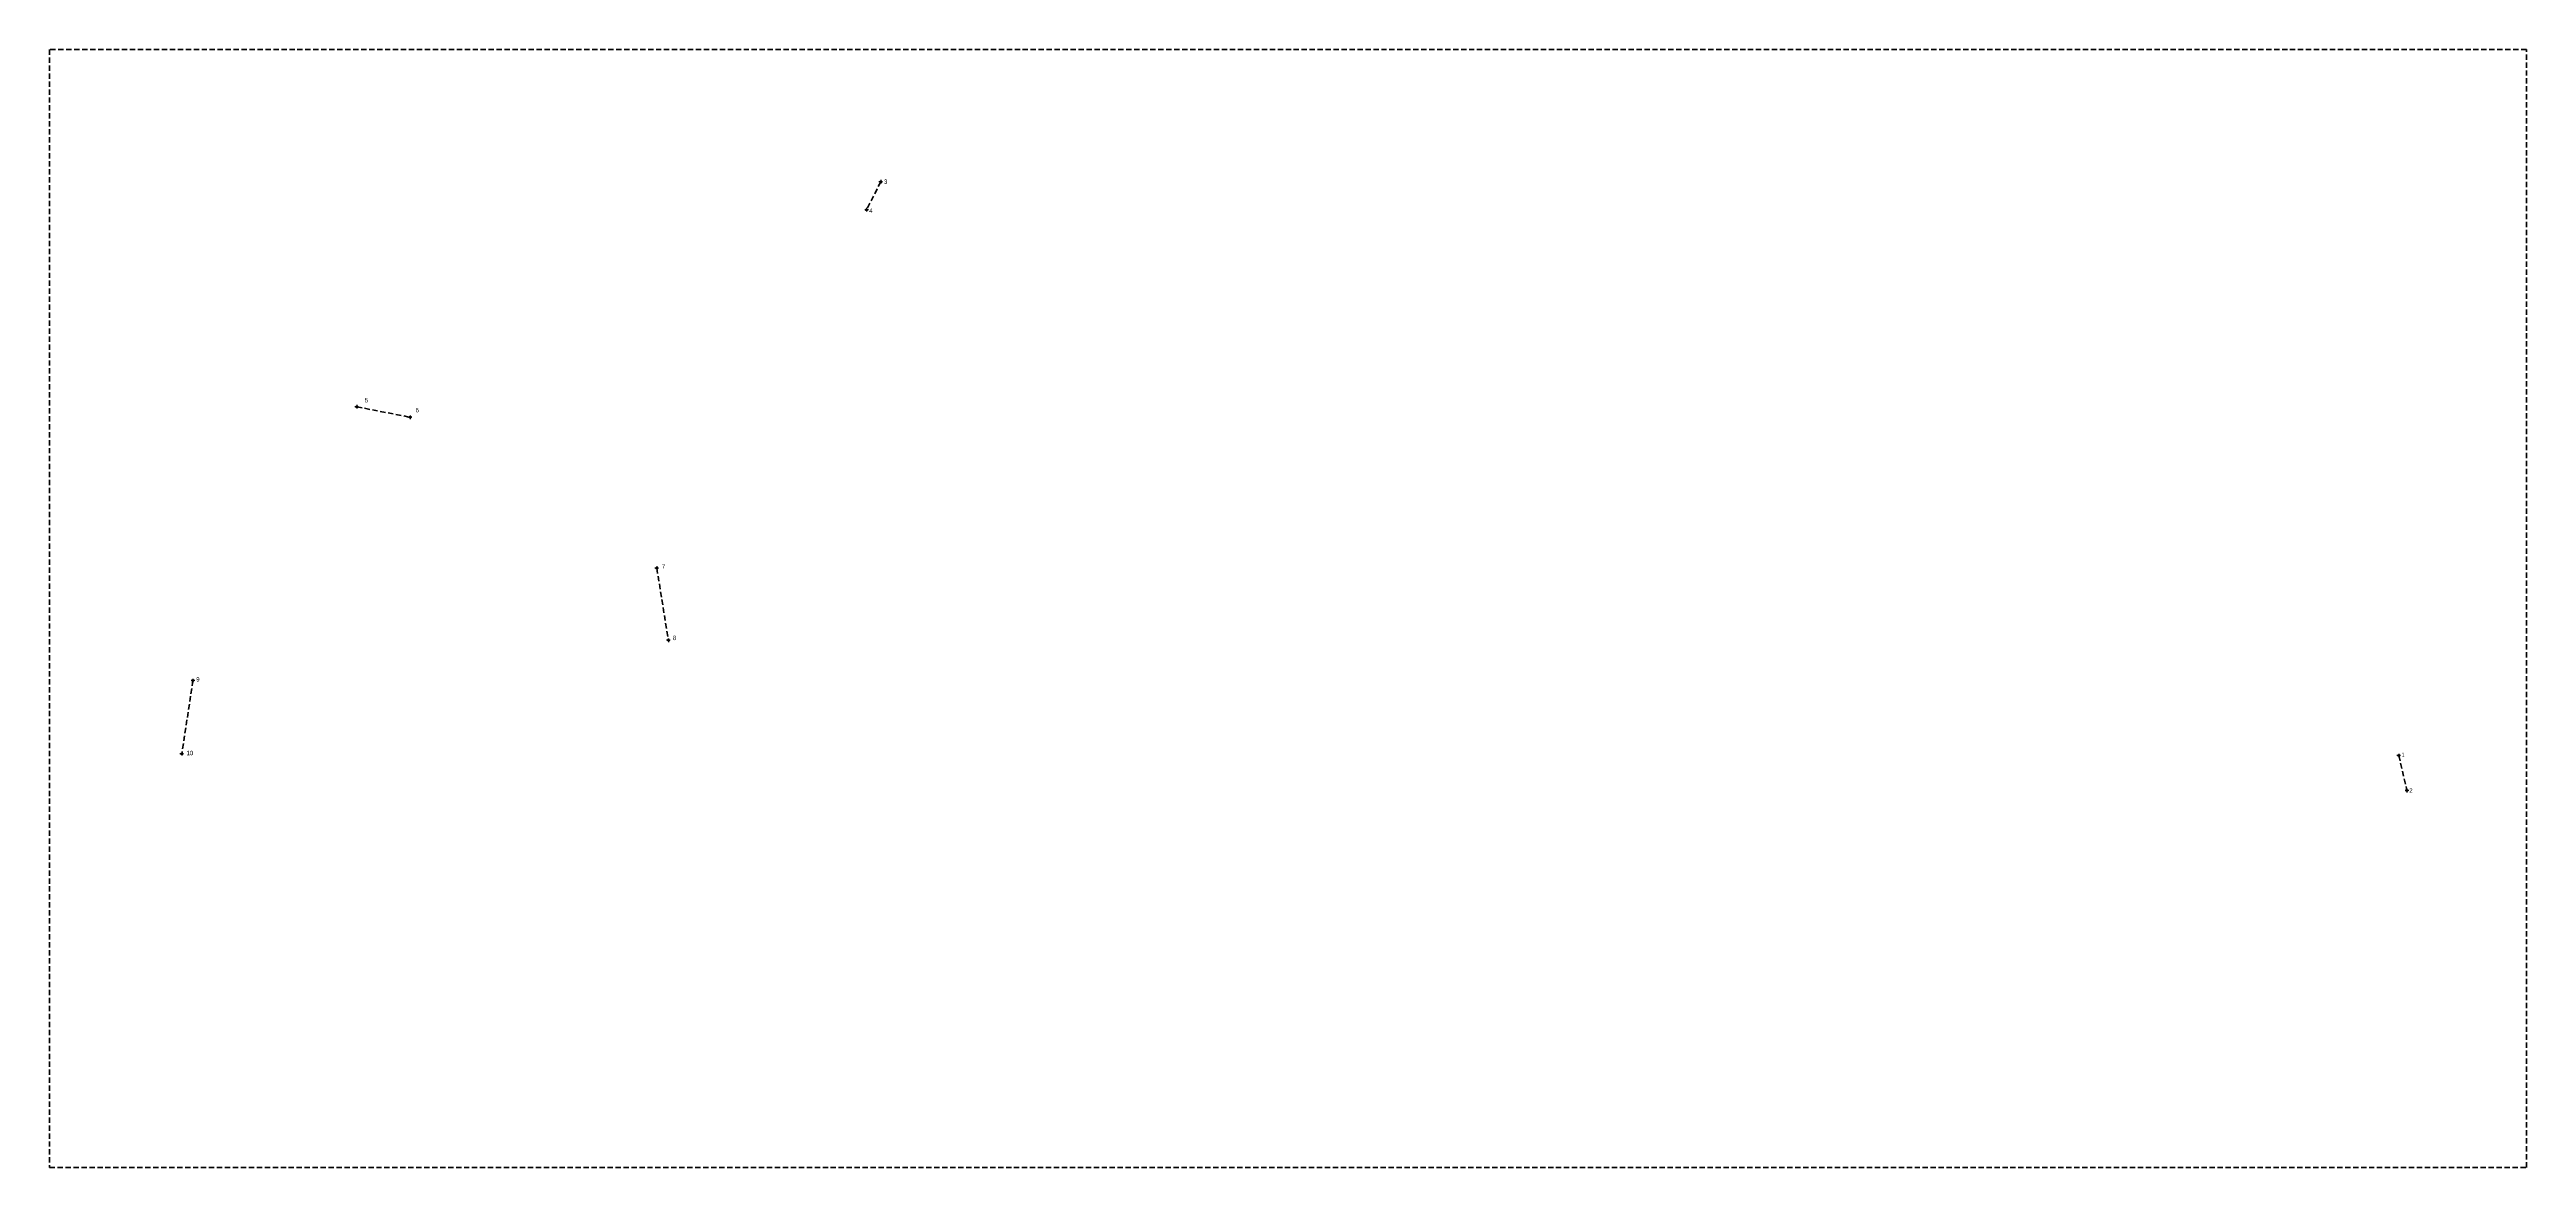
# Model space of a CAD drawing. Header units: metres. Extents: x 533101 to 549882, y 1846532 to 1854107.
import ezdxf
from ezdxf.enums import TextEntityAlignment as Align

# ---------------------------------------------------------------- set-up
doc = ezdxf.new("R2010")
doc.units = ezdxf.units.M
doc.header["$LTSCALE"] = 12
doc.linetypes.add('MEDIUM_DASHED', pattern=[4.5, 3, -1.5])
doc.layers.add('13', color=7, linetype='MEDIUM_DASHED', lineweight=53)
doc.layers.add('8', color=7, linetype='Continuous', lineweight=25)

msp = doc.modelspace()

# ---------------------------------------------------------------- hatches: boundary and pattern name
at = {"layer": '8'}
for points in [[(538733.79, 1853210.88, 1), (538730.79, 1853210.88, 1)], [(538637.92, 1853021.34, 1), (538634.92, 1853021.34, 1)], [(535184.44, 1851686.48, 1), (535181.44, 1851686.48, 1)], [(535545.41, 1851615.86, 1), (535542.41, 1851615.86, 1)], [(537217.06, 1850593.25, 1), (537214.06, 1850593.25, 1)], [(537295.31, 1850104.63, 1), (537292.31, 1850104.63, 1)], [(534074.61, 1849831.49, 1), (534071.61, 1849831.49, 1)], [(533998.81, 1849335.44, 1), (533995.81, 1849335.44, 1)], [(549018.79, 1849323.41, 1), (549015.79, 1849323.41, 1)], [(549074.01, 1849086.26, 1), (549071.01, 1849086.26, 1)]]:
    msp.add_hatch(color=256, dxfattribs=at).paths.add_polyline_path(points)

# ---------------------------------------------------------------- linework, layer by layer
at = {"layer": '13'}
for p, q in [((538732.26, 1853210.94), (538636.39, 1853021.38)), ((535182.93, 1851686.52), (535543.89, 1851615.87)), ((537215.54, 1850593.25), (537293.79, 1850104.63)), ((534073.09, 1849831.49), (533997.29, 1849335.44)), ((549017.25, 1849323.48), (549072.47, 1849086.33))]:
    msp.add_line(p, q, dxfattribs=at)
msp.add_lwpolyline([(549882.02, 1854107.3), (533101.32, 1854107.3), (533101.32, 1846532.34), (549882.02, 1846532.34)], close=True, dxfattribs=at)
at = {"layer": '8'}
for p, q in [((538726.01, 1853210.94), (538719.76, 1853210.94)), ((538732.26, 1853223.44), (538732.26, 1853217.19)), ((538732.26, 1853204.69), (538732.26, 1853198.44)), ((538744.76, 1853210.94), (538738.51, 1853210.94)), ((538630.14, 1853021.38), (538623.89, 1853021.38)), ((538636.39, 1853033.88), (538636.39, 1853027.63)), ((538636.39, 1853015.13), (538636.39, 1853008.88)), ((538648.89, 1853021.38), (538642.64, 1853021.38)), ((535176.68, 1851686.52), (535170.43, 1851686.52)), ((535182.93, 1851699.02), (535182.93, 1851692.72)), ((535182.93, 1851680.22), (535182.93, 1851674.02)), ((535195.43, 1851686.52), (535189.18, 1851686.52)), ((535537.64, 1851615.87), (535531.39, 1851615.87)), ((535543.89, 1851628.37), (535543.89, 1851622.07)), ((535543.89, 1851609.57), (535543.89, 1851603.37)), ((535556.39, 1851615.87), (535550.14, 1851615.87)), ((537209.29, 1850593.25), (537203.04, 1850593.25)), ((537215.54, 1850605.75), (537215.54, 1850599.5)), ((537215.54, 1850587), (537215.54, 1850580.75)), ((537228.04, 1850593.25), (537221.79, 1850593.25)), ((537287.54, 1850104.63), (537281.29, 1850104.63)), ((537293.79, 1850117.13), (537293.79, 1850110.88)), ((537293.79, 1850098.38), (537293.79, 1850092.13)), ((537306.29, 1850104.63), (537300.04, 1850104.63)), ((534066.84, 1849831.49), (534060.59, 1849831.49)), ((534073.09, 1849843.99), (534073.09, 1849837.74)), ((534073.09, 1849825.24), (534073.09, 1849818.99)), ((534085.59, 1849831.49), (534079.34, 1849831.49)), ((533991.04, 1849335.44), (533984.79, 1849335.44)), ((533997.29, 1849347.94), (533997.29, 1849341.69)), ((533997.29, 1849329.19), (533997.29, 1849322.94)), ((534009.79, 1849335.44), (534003.54, 1849335.44)), ((549011, 1849323.48), (549004.75, 1849323.48)), ((549017.25, 1849335.98), (549017.25, 1849329.73)), ((549017.25, 1849317.23), (549017.25, 1849310.98)), ((549029.75, 1849323.48), (549023.5, 1849323.48)), ((549066.22, 1849086.33), (549059.97, 1849086.33)), ((549072.47, 1849098.83), (549072.47, 1849092.58)), ((549072.47, 1849080.08), (549072.47, 1849073.83)), ((549084.97, 1849086.33), (549078.72, 1849086.33))]:
    msp.add_line(p, q, dxfattribs=at)
for centre, radius in [((538732.29, 1853210.88), 6.25), ((538732.29, 1853210.88), 1.5), ((538636.42, 1853021.34), 6.25), ((538636.42, 1853021.34), 1.5), ((535182.94, 1851686.48), 6.25), ((535182.94, 1851686.48), 1.5), ((535543.91, 1851615.86), 6.25), ((535543.91, 1851615.86), 1.5), ((537215.56, 1850593.25), 6.25), ((537215.56, 1850593.25), 1.5), ((537293.81, 1850104.63), 6.25), ((537293.81, 1850104.63), 1.5), ((534073.11, 1849831.49), 6.25), ((534073.11, 1849831.49), 1.5), ((533997.31, 1849335.44), 6.25), ((533997.31, 1849335.44), 1.5), ((549017.29, 1849323.41), 6.25), ((549017.29, 1849323.41), 1.5), ((549072.51, 1849086.26), 6.25), ((549072.51, 1849086.26), 1.5)]:
    msp.add_circle(centre, radius, dxfattribs=at)

# ---------------------------------------------------------------- texts
at = {"layer": '13'}
for s, width, p in [('3', 0.8, (538765.59, 1853196.94)), ('4', 0.85, (538665.28, 1853000.16)), ('5', 0.85, (535247.74, 1851716.09)), ('6', 0.85, (535592.19, 1851649.19)), ('7', 0.9, (537260.47, 1850589.13)), ('8', 0.8, (537335.03, 1850105.4)), ('9', 0.8, (534106.41, 1849824.94)), ('10', 0.85, (534052.43, 1849325.78)), ('1', 0.7, (549046.46, 1849313.43)), ('2', 0.8, (549099.29, 1849071.66))]:
    msp.add_text(s, height=30, dxfattribs=dict(at, width=width)).set_placement(p, align=Align.CENTER)

doc.saveas('drawing.dxf')
